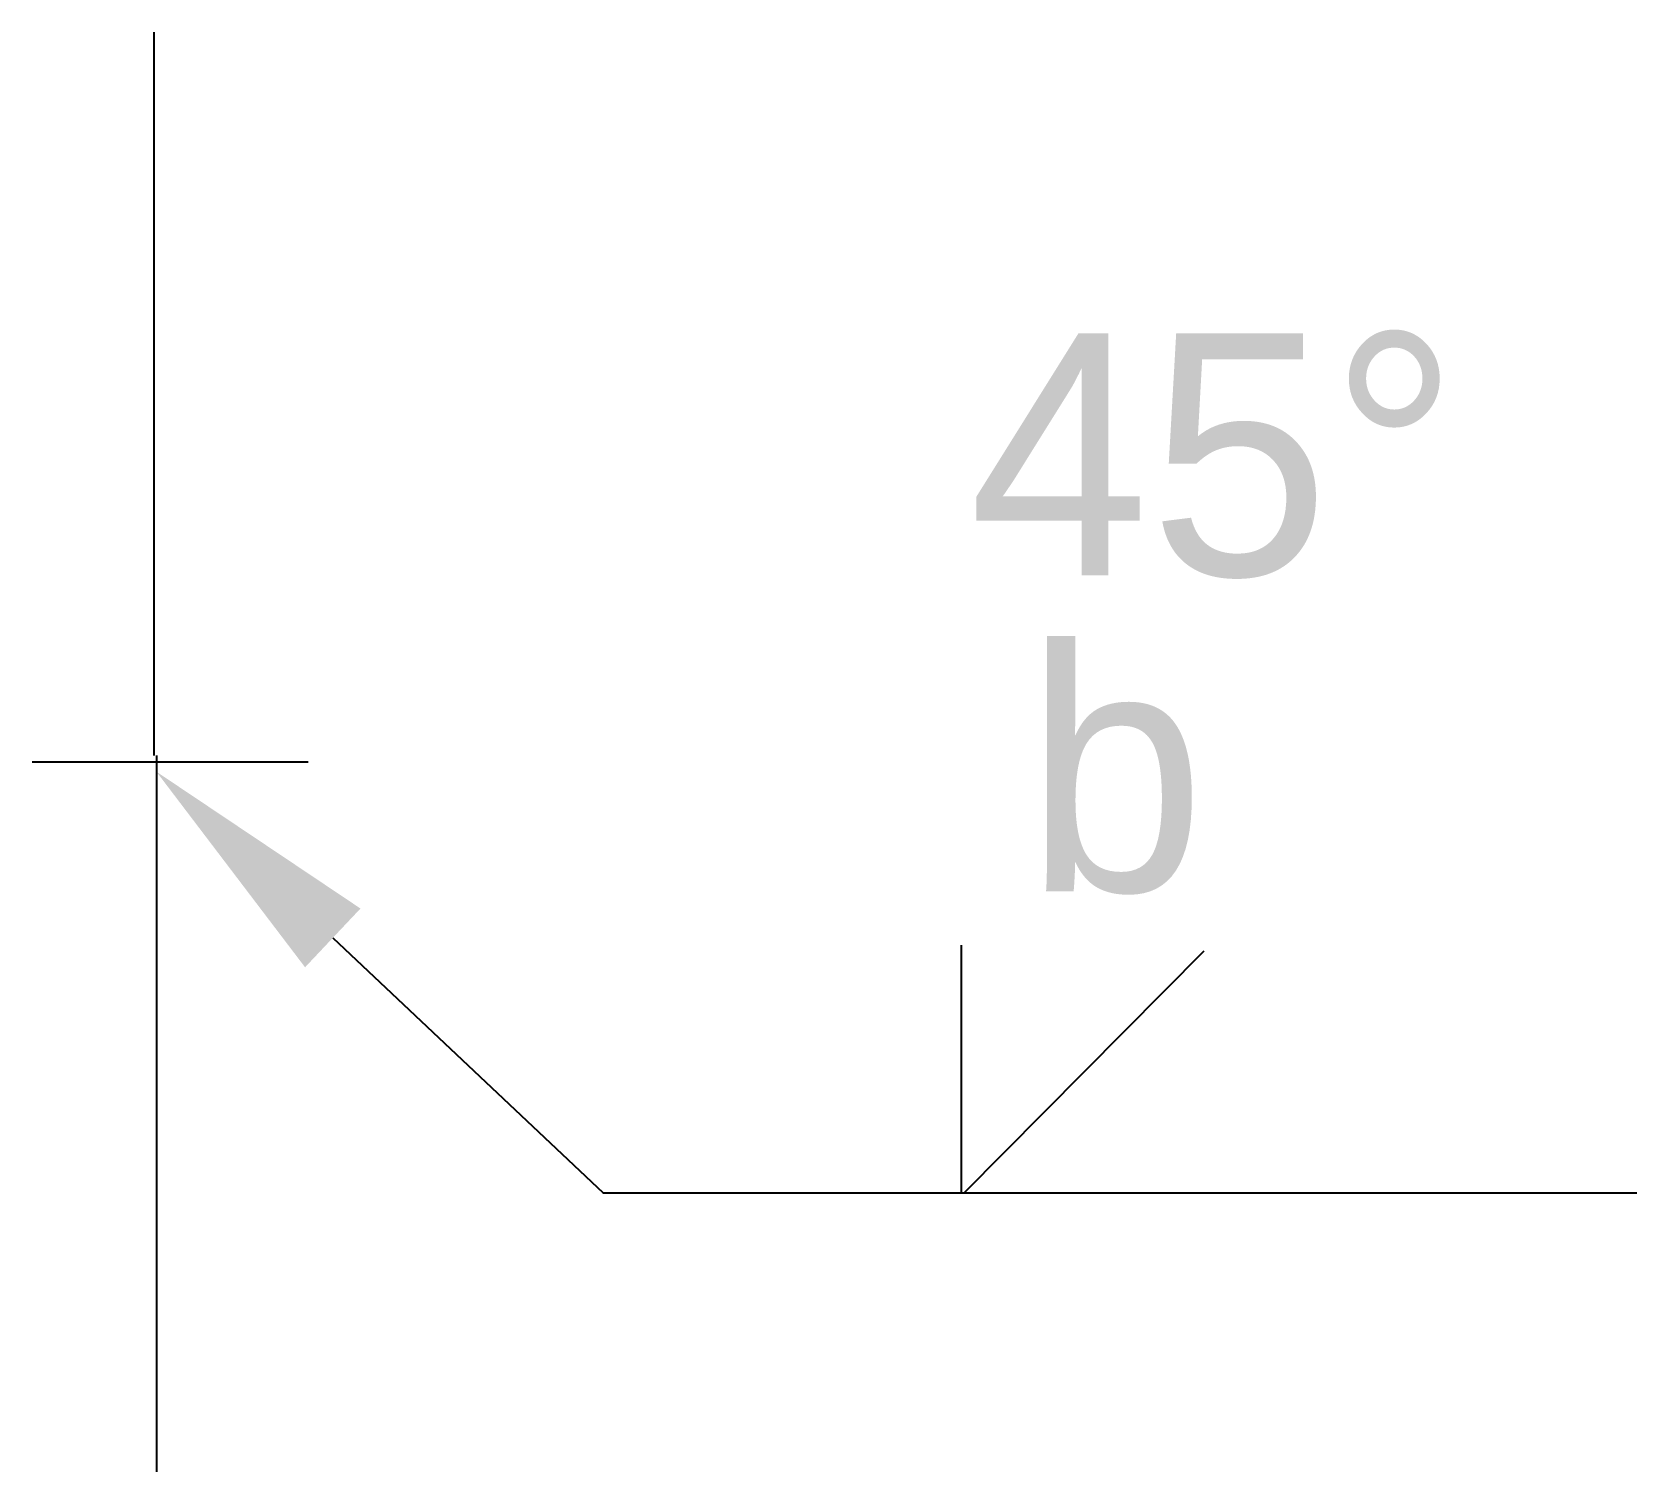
# Model space of a CAD drawing. Header units: metres. Extents: x -93910 to -92255, y -336878 to -335393.
import ezdxf

# ---------------------------------------------------------------- set-up
doc = ezdxf.new("R2010")
doc.units = ezdxf.units.M
doc.layers.add('STEEL', color=1, linetype='Continuous')
doc.layers.add('TEXT', color=3, linetype='Continuous')

msp = doc.modelspace()

# ---------------------------------------------------------------- linework, layer by layer
at = {"layer": 'STEEL'}
for points in [[(-93784.61, -335392.67), (-93784.61, -336139.05)], [(-93625.45, -336145.88), (-93910.32, -336145.88)], [(-93782.09, -336139.05), (-93782.09, -336878.07)]]:
    msp.add_lwpolyline(points, dxfattribs=at)
at = {"layer": 'TEXT'}
for p, q in [((-93600.17, -336327.16), (-93321.21, -336590.12)), ((-92951.79, -336590.12), (-92951.79, -336334.73)), ((-92948.88, -336590.12), (-92701.31, -336340.55)), ((-93321.49, -336590.12), (-92254.96, -336590.12)), ((-93321.21, -336590.12), (-93071.21, -336590.12))]:
    msp.add_line(p, q, dxfattribs=at)
msp.add_solid([(-93628.75, -336357.48), (-93571.59, -336296.84), (-93782.09, -336155.68)], dxfattribs=at)

# ---------------------------------------------------------------- texts
for s, p in [('45%%d', (-92943.85, -335953.28)), ('b', (-92885.98, -336279.12))]:
    msp.add_text(s, height=250, dxfattribs=at).set_placement(p)

doc.saveas('drawing.dxf')
